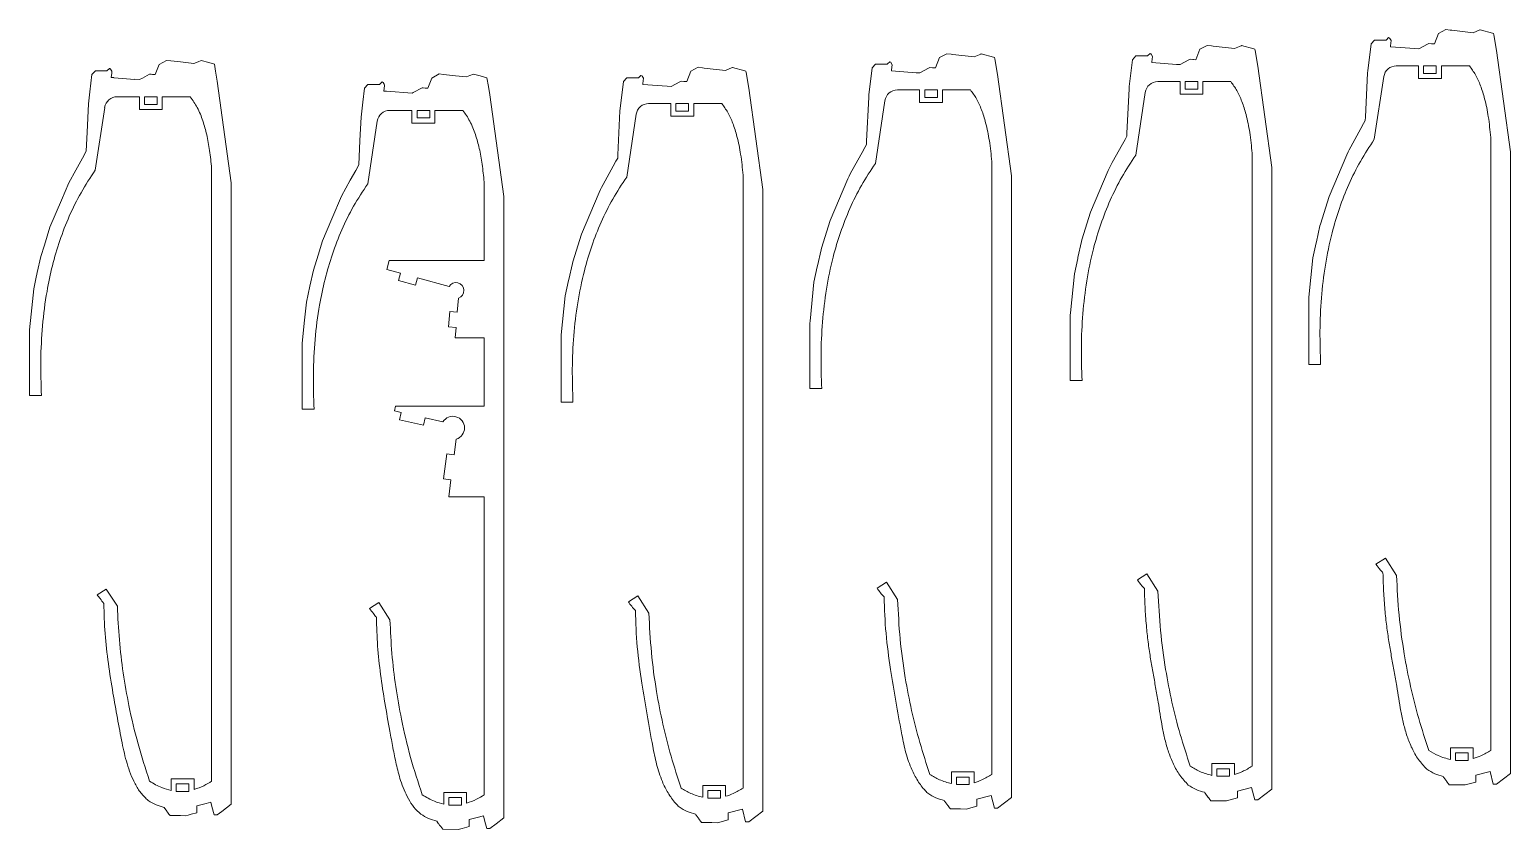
# Model space of a CAD drawing. Header units: millimetres. Extents: x -1254 to 1112, y -410 to 1173.
# Drawn here: x -88 to 498, y 319 to 635 of the extents above; entities that cross this region are included whole.
import ezdxf

# ---------------------------------------------------------------- set-up
doc = ezdxf.new("R2010")
doc.units = ezdxf.units.MM

msp = doc.modelspace()

# ---------------------------------------------------------------- linework, layer by layer
at = {"color": 7, "linetype": 'Continuous', "lineweight": 15}
for p, q in [((469.33, 633.49), (467.76, 629.37)), ((472.21, 635.02), (469.33, 633.49)), ((473.96, 634.83), (472.21, 635.02)), ((474.66, 634.75), (473.96, 634.83)), ((483.07, 633.82), (474.66, 634.75)), ((485.66, 634.89), (483.07, 633.82)), ((485.88, 634.98), (485.66, 634.89)), ((490.75, 633.66), (485.88, 634.98)), ((491.15, 633.55), (490.75, 633.66)), ((491.24, 633.03), (491.15, 633.55)), ((492.26, 626.8), (491.24, 633.03)), ((374.92, 627.25), (373.34, 623.13)), ((377.79, 628.78), (374.92, 627.25)), ((379.54, 628.59), (377.79, 628.78)), ((380.25, 628.51), (379.54, 628.59)), ((388.66, 627.58), (380.25, 628.51)), ((391.25, 628.65), (388.66, 627.58)), ((391.46, 628.74), (391.25, 628.65)), ((396.33, 627.42), (391.46, 628.74)), ((396.74, 627.31), (396.33, 627.42)), ((396.82, 626.79), (396.74, 627.31)), ((442.66, 629.37), (441.42, 618.71)), ((444.05, 630.84), (442.66, 629.37)), ((444.64, 630.84), (444.05, 630.84)), ((448.6, 630.84), (444.64, 630.84)), ((448.8, 631.03), (448.6, 630.84)), ((449.64, 631.85), (448.8, 631.03)), ((449.99, 631.64), (449.64, 631.85)), ((449.99, 631.64), (449.99, 631.64)), ((450, 631.64), (449.99, 631.64)), ((450, 631.63), (450, 631.64)), ((450.01, 631.63), (450, 631.63)), ((450.01, 631.63), (450.01, 631.63)), ((450.01, 631.63), (450.01, 631.63)), ((450.02, 631.62), (450.01, 631.63)), ((450.03, 631.62), (450.02, 631.62)), ((450.04, 631.61), (450.03, 631.62)), ((450.04, 631.61), (450.04, 631.61)), ((450.07, 631.59), (450.04, 631.61)), ((450.13, 631.5), (450.07, 631.59)), ((450.63, 630.68), (450.13, 631.5)), ((450.33, 628.27), (450.37, 628.58)), ((460.06, 627.52), (450.33, 628.27)), ((450.37, 628.58), (450.63, 630.68)), ((461.52, 627.41), (460.06, 627.52)), ((464.98, 629.26), (461.52, 627.41)), ((465.5, 629.54), (464.98, 629.26)), ((466.6, 629.46), (465.5, 629.54)), ((466.71, 629.45), (466.6, 629.46)), ((466.79, 629.44), (466.71, 629.45)), ((467.76, 629.37), (466.79, 629.44)), ((-38.46, 617.22), (-36.89, 621.28)), ((-36.89, 621.28), (-34.02, 622.87)), ((-34.02, 622.87), (-32.26, 622.67)), ((-28.53, 622.26), (-32.26, 622.67)), ((-23.15, 621.67), (-28.53, 622.26)), ((-23.15, 621.67), (-21.49, 622.35)), ((-21.49, 622.35), (-20.34, 622.83)), ((-17.23, 621.98), (-20.34, 622.83)), ((-15.07, 621.4), (-17.23, 621.98)), ((-14.61, 618.64), (-15.07, 621.4)), ((246.6, 621.32), (245.21, 619.85)), ((247.19, 621.32), (246.6, 621.32)), ((251.15, 621.32), (247.19, 621.32)), ((251.35, 621.51), (251.15, 621.32)), ((252.19, 622.33), (251.35, 621.51)), ((252.54, 622.12), (252.19, 622.33)), ((252.54, 622.12), (252.54, 622.12)), ((252.55, 622.12), (252.54, 622.12)), ((252.55, 622.11), (252.55, 622.12)), ((252.55, 622.11), (252.55, 622.11)), ((252.56, 622.11), (252.55, 622.11)), ((252.56, 622.11), (252.56, 622.11)), ((252.57, 622.1), (252.56, 622.11)), ((252.58, 622.1), (252.57, 622.1)), ((252.58, 622.09), (252.58, 622.1)), ((252.59, 622.09), (252.58, 622.09)), ((252.62, 622.07), (252.59, 622.09)), ((252.68, 621.98), (252.62, 622.07)), ((253.18, 621.16), (252.68, 621.98)), ((271.88, 623.97), (270.31, 619.85)), ((274.76, 625.5), (271.88, 623.97)), ((276.51, 625.31), (274.76, 625.5)), ((277.21, 625.23), (276.51, 625.31)), ((285.62, 624.3), (277.21, 625.23)), ((288.21, 625.37), (285.62, 624.3)), ((288.43, 625.46), (288.21, 625.37)), ((293.3, 624.14), (288.43, 625.46)), ((293.7, 624.03), (293.3, 624.14)), ((293.79, 623.51), (293.7, 624.03)), ((294.81, 617.28), (293.79, 623.51)), ((348.25, 623.13), (347, 612.47)), ((349.63, 624.6), (348.25, 623.13)), ((350.22, 624.6), (349.63, 624.6)), ((354.19, 624.6), (350.22, 624.6)), ((354.39, 624.79), (354.19, 624.6)), ((355.22, 625.6), (354.39, 624.79)), ((355.58, 625.4), (355.22, 625.6)), ((355.58, 625.4), (355.58, 625.4)), ((355.58, 625.39), (355.58, 625.4)), ((355.59, 625.39), (355.58, 625.39)), ((355.59, 625.39), (355.59, 625.39)), ((355.59, 625.39), (355.59, 625.39)), ((355.6, 625.38), (355.59, 625.39)), ((355.61, 625.38), (355.6, 625.38)), ((355.62, 625.37), (355.61, 625.38)), ((355.62, 625.37), (355.62, 625.37)), ((355.63, 625.37), (355.62, 625.37)), ((355.66, 625.35), (355.63, 625.37)), ((355.71, 625.26), (355.66, 625.35)), ((356.22, 624.44), (355.71, 625.26)), ((355.92, 622.02), (355.96, 622.34)), ((365.65, 621.28), (355.92, 622.02)), ((355.96, 622.34), (356.22, 624.44)), ((367.11, 621.17), (365.65, 621.28)), ((370.56, 623.02), (367.11, 621.17)), ((371.08, 623.3), (370.56, 623.02)), ((372.18, 623.22), (371.08, 623.3)), ((372.3, 623.21), (372.18, 623.22)), ((372.38, 623.2), (372.3, 623.21)), ((373.34, 623.13), (372.38, 623.2)), ((397.85, 620.56), (396.82, 626.79)), ((497.81, 586.68), (492.26, 626.8)), ((-63.56, 617.22), (-64.36, 610.4)), ((-62.17, 618.68), (-63.56, 617.22)), ((-62.17, 618.68), (-59, 618.68)), ((-57.62, 618.68), (-59, 618.68)), ((-56.64, 619.64), (-57.62, 618.68)), ((-56.58, 619.69), (-56.64, 619.64)), ((-56.58, 619.69), (-56.58, 619.69)), ((-56.56, 619.68), (-56.58, 619.69)), ((-56.54, 619.67), (-56.56, 619.68)), ((-56.52, 619.66), (-56.54, 619.67)), ((-56.5, 619.64), (-56.52, 619.66)), ((-56.47, 619.63), (-56.5, 619.64)), ((-56.44, 619.61), (-56.47, 619.63)), ((-56.41, 619.59), (-56.44, 619.61)), ((-56.38, 619.58), (-56.41, 619.59)), ((-56.35, 619.56), (-56.38, 619.58)), ((-56.32, 619.54), (-56.35, 619.56)), ((-56.15, 619.44), (-56.32, 619.54)), ((-55.86, 618.97), (-56.15, 619.44)), ((-55.68, 617.83), (-55.89, 616.11)), ((-55.89, 616.11), (-54.84, 616.03)), ((-55.86, 618.97), (-55.59, 618.53)), ((-55.59, 618.53), (-55.68, 617.83)), ((-54.84, 616.03), (-54.85, 615.97)), ((-54.85, 615.97), (-46.55, 615.33)), ((-46.55, 615.33), (-46.55, 615.4)), ((-46.55, 615.4), (-44.7, 615.25)), ((-44.7, 615.25), (-43.54, 615.88)), ((-43.54, 615.88), (-40.72, 617.39)), ((-40.72, 617.39), (-40.14, 617.35)), ((-39.51, 617.3), (-40.14, 617.35)), ((-39.08, 617.26), (-39.51, 617.3)), ((-38.46, 617.22), (-39.08, 617.26)), ((-13.96, 614.65), (-14.61, 618.64)), ((70.98, 615.88), (69.4, 611.84)), ((73.85, 617.5), (70.98, 615.88)), ((75.61, 617.3), (73.85, 617.5)), ((80.35, 616.78), (75.61, 617.3)), ((84.72, 616.3), (80.35, 616.78)), ((86.06, 616.85), (84.72, 616.3)), ((87.52, 617.45), (86.06, 616.85)), ((90.05, 616.77), (87.52, 617.45)), ((92.8, 616.02), (90.05, 616.77)), ((93.38, 612.51), (92.8, 616.02)), ((148.17, 615.93), (146.78, 614.46)), ((148.76, 615.93), (148.17, 615.93)), ((152.72, 615.93), (148.76, 615.93)), ((152.92, 616.12), (152.72, 615.93)), ((153.76, 616.93), (152.92, 616.12)), ((154.11, 616.73), (153.76, 616.93)), ((154.11, 616.73), (154.11, 616.73)), ((154.12, 616.72), (154.11, 616.73)), ((154.12, 616.72), (154.12, 616.72)), ((154.12, 616.72), (154.12, 616.72)), ((154.13, 616.72), (154.12, 616.72)), ((154.13, 616.71), (154.13, 616.72)), ((154.14, 616.71), (154.13, 616.71)), ((154.15, 616.7), (154.14, 616.71)), ((154.16, 616.7), (154.15, 616.7)), ((154.16, 616.7), (154.16, 616.7)), ((154.19, 616.68), (154.16, 616.7)), ((154.25, 616.59), (154.19, 616.68)), ((154.75, 615.77), (154.25, 616.59)), ((154.49, 613.67), (154.75, 615.77)), ((173.45, 618.58), (171.88, 614.46)), ((176.33, 620.11), (173.45, 618.58)), ((178.08, 619.92), (176.33, 620.11)), ((178.78, 619.84), (178.08, 619.92)), ((187.19, 618.91), (178.78, 619.84)), ((189.78, 619.98), (187.19, 618.91)), ((190, 620.07), (189.78, 619.98)), ((194.87, 618.75), (190, 620.07)), ((195.27, 618.64), (194.87, 618.75)), ((195.36, 618.12), (195.27, 618.64)), ((196.38, 611.89), (195.36, 618.12)), ((245.21, 619.85), (243.97, 609.19)), ((252.88, 618.75), (252.92, 619.06)), ((262.61, 618), (252.88, 618.75)), ((252.92, 619.06), (253.18, 621.16)), ((264.07, 617.89), (262.61, 618)), ((267.53, 619.74), (264.07, 617.89)), ((268.05, 620.02), (267.53, 619.74)), ((269.14, 619.94), (268.05, 620.02)), ((269.26, 619.93), (269.14, 619.94)), ((269.34, 619.93), (269.26, 619.93)), ((270.31, 619.85), (269.34, 619.93)), ((300.36, 577.16), (294.81, 617.28)), ((403.4, 580.44), (397.85, 620.56)), ((441.32, 617.87), (440.47, 600.37)), ((441.42, 618.71), (441.32, 617.87)), ((443.97, 591.65), (447.73, 616.44)), ((452.67, 620.69), (461.49, 620.69)), ((461.49, 620.69), (461.49, 615.69)), ((461.49, 615.69), (470.49, 615.69)), ((463.49, 620.69), (468.49, 620.69)), ((463.49, 617.69), (463.49, 620.69)), ((468.49, 617.69), (463.49, 617.69)), ((468.49, 620.69), (468.49, 617.69)), ((470.49, 620.69), (481.61, 620.69)), ((470.49, 615.69), (470.49, 620.69)), ((-64.36, 610.4), (-64.9, 605.72)), ((-13.96, 614.65), (-8.41, 574.47)), ((44.31, 611.84), (43.66, 606.3)), ((45.69, 613.31), (44.31, 611.84)), ((49.72, 613.31), (45.69, 613.31)), ((50.25, 613.31), (49.72, 613.31)), ((51.29, 614.32), (50.25, 613.31)), ((51.72, 614.07), (51.29, 614.32)), ((52.09, 613.47), (51.72, 614.07)), ((51.98, 610.74), (52.25, 612.92)), ((53.08, 610.65), (51.98, 610.74)), ((52.28, 613.16), (52.09, 613.47)), ((52.25, 612.92), (52.28, 613.16)), ((63.17, 609.88), (53.08, 610.65)), ((63.56, 610.09), (63.17, 609.88)), ((67.14, 612.02), (63.56, 610.09)), ((67.56, 611.99), (67.14, 612.02)), ((68.36, 611.92), (67.56, 611.99)), ((68.9, 611.88), (68.36, 611.92)), ((69.4, 611.84), (68.9, 611.88)), ((93.91, 609.27), (93.38, 612.51)), ((146.78, 614.46), (145.54, 603.79)), ((154.45, 613.35), (154.49, 613.67)), ((164.18, 612.61), (154.45, 613.35)), ((165.64, 612.49), (164.18, 612.61)), ((169.1, 614.35), (165.64, 612.49)), ((169.62, 614.63), (169.1, 614.35)), ((170.72, 614.55), (169.62, 614.63)), ((170.83, 614.54), (170.72, 614.55)), ((170.91, 614.53), (170.83, 614.54)), ((171.88, 614.46), (170.91, 614.53)), ((201.93, 571.77), (196.38, 611.89)), ((255.22, 611.17), (264.04, 611.17)), ((264.04, 611.17), (264.04, 606.17)), ((266.04, 611.17), (271.04, 611.17)), ((266.04, 608.17), (266.04, 611.17)), ((271.04, 611.17), (271.04, 608.17)), ((273.04, 611.17), (284.16, 611.17)), ((273.04, 606.17), (273.04, 611.17)), ((346.9, 611.63), (346.06, 594.12)), ((347, 612.47), (346.9, 611.63)), ((349.56, 585.4), (353.31, 610.2)), ((358.26, 614.45), (367.07, 614.45)), ((367.07, 614.45), (367.07, 609.45)), ((367.07, 609.45), (376.07, 609.45)), ((369.07, 614.45), (374.07, 614.45)), ((369.07, 611.45), (369.07, 614.45)), ((374.07, 611.45), (369.07, 611.45)), ((374.07, 614.45), (374.07, 611.45)), ((376.07, 614.45), (387.2, 614.45)), ((376.07, 609.45), (376.07, 614.45)), ((-64.9, 605.72), (-65.45, 594.5)), ((-58.49, 604.22), (-62.25, 579.43)), ((-44.73, 608.47), (-53.55, 608.47)), ((-44.73, 603.47), (-44.73, 608.47)), ((-37.73, 608.47), (-42.73, 608.47)), ((-42.73, 608.47), (-42.73, 605.47)), ((-42.73, 605.47), (-37.73, 605.47)), ((-37.73, 605.47), (-37.73, 608.47)), ((-24.61, 608.47), (-35.73, 608.47)), ((-35.73, 608.47), (-35.73, 603.47)), ((43.66, 606.3), (42.96, 600.34)), ((99.46, 569.07), (93.91, 609.27)), ((145.54, 603.79), (145.44, 602.96)), ((156.79, 605.78), (165.61, 605.78)), ((165.61, 605.78), (165.61, 600.78)), ((167.61, 605.78), (172.61, 605.78)), ((167.61, 602.78), (167.61, 605.78)), ((172.61, 605.78), (172.61, 602.78)), ((174.61, 605.78), (185.73, 605.78)), ((174.61, 600.78), (174.61, 605.78)), ((243.87, 608.35), (243.02, 590.85)), ((243.97, 609.19), (243.87, 608.35)), ((246.52, 582.13), (250.28, 606.92)), ((264.04, 606.17), (273.04, 606.17)), ((271.04, 608.17), (266.04, 608.17)), ((-35.73, 603.47), (-44.73, 603.47)), ((42.96, 600.34), (42.52, 591.22)), ((49.37, 598.83), (45.62, 574.04)), ((63.13, 603.08), (54.32, 603.08)), ((63.13, 598.08), (63.13, 603.08)), ((72.13, 598.08), (63.13, 598.08)), ((70.13, 603.08), (65.13, 603.08)), ((65.13, 603.08), (65.13, 600.08)), ((65.13, 600.08), (70.13, 600.08)), ((70.13, 600.08), (70.13, 603.08)), ((83.26, 603.08), (72.13, 603.08)), ((72.13, 603.08), (72.13, 598.08)), ((145.44, 602.96), (144.59, 585.45)), ((148.09, 576.73), (151.85, 601.53)), ((165.61, 600.78), (174.61, 600.78)), ((172.61, 602.78), (167.61, 602.78)), ((439.74, 597.86), (438.68, 595.93)), ((440.41, 599.09), (439.74, 597.86)), ((440.47, 600.37), (440.41, 599.09)), ((-65.45, 594.5), (-65.81, 586.93)), ((345.99, 592.84), (345.32, 591.62)), ((346.06, 594.12), (345.99, 592.84)), ((438.68, 595.93), (434.7, 588.66)), ((490.05, 592.38), (490.05, 349.96)), ((-65.81, 586.93), (-67.3, 584.23)), ((42.52, 591.22), (42.05, 581.56)), ((241.23, 586.41), (237.24, 579.14)), ((242.29, 588.34), (241.23, 586.41)), ((242.96, 589.57), (242.29, 588.34)), ((243.02, 590.85), (242.96, 589.57)), ((344.26, 589.69), (340.28, 582.42)), ((345.32, 591.62), (344.26, 589.69)), ((395.63, 586.14), (395.63, 343.72)), ((433.59, 586.64), (433.11, 585.51)), ((434.03, 587.45), (433.59, 586.64)), ((434.7, 588.66), (434.03, 587.45)), ((497.81, 340.82), (497.81, 586.68)), ((-67.3, 584.23), (-69.91, 579.45)), ((-16.18, 337.74), (-16.18, 580.17)), ((42.05, 581.56), (40.85, 579.36)), ((142.8, 581.02), (138.82, 573.75)), ((143.86, 582.95), (142.8, 581.02)), ((144.53, 584.17), (143.86, 582.95)), ((144.59, 585.45), (144.53, 584.17)), ((292.59, 582.86), (292.59, 340.44)), ((339.18, 580.4), (338.69, 579.27)), ((339.62, 581.21), (339.18, 580.4)), ((340.28, 582.42), (339.62, 581.21)), ((403.4, 334.58), (403.4, 580.44)), ((433.11, 585.51), (426.09, 569.05)), ((-75.6, 567.52), (-72.63, 574.49)), ((-69.91, 579.45), (-72.63, 574.49)), ((-8.41, 574.47), (-8.41, 328.66)), ((38.72, 575.47), (35.24, 569.12)), ((40.85, 579.36), (38.72, 575.47)), ((91.69, 543.74), (91.69, 574.77)), ((194.16, 577.47), (194.16, 335.05)), ((235.66, 575.99), (228.64, 559.53)), ((236.14, 577.12), (235.66, 575.99)), ((236.58, 577.93), (236.14, 577.12)), ((237.24, 579.14), (236.58, 577.93)), ((300.36, 331.3), (300.36, 577.16)), ((338.69, 579.27), (331.67, 562.8)), ((35.24, 569.12), (31.44, 560.21)), ((99.46, 323.29), (99.46, 569.07)), ((137.23, 570.6), (130.21, 554.13)), ((137.71, 571.73), (137.23, 570.6)), ((138.15, 572.54), (137.71, 571.73)), ((138.82, 573.75), (138.15, 572.54)), ((201.93, 325.9), (201.93, 571.77)), ((426.09, 569.05), (422.68, 558.11)), ((-80.13, 556.89), (-75.6, 567.52)), ((331.67, 562.8), (328.27, 551.87)), ((-80.13, 556.89), (-82.33, 549.83)), ((31.44, 560.21), (27.73, 551.52)), ((228.64, 559.53), (225.23, 548.59)), ((422.47, 557.45), (421.07, 551.07)), ((422.68, 558.11), (422.47, 557.45)), ((27.73, 551.52), (25.94, 545.75)), ((130.21, 554.13), (126.8, 543.2)), ((328.06, 551.21), (326.66, 544.83)), ((328.27, 551.87), (328.06, 551.21)), ((421.07, 551.07), (421, 550.72)), ((-83.75, 545.3), (-85.15, 538.92)), ((-82.33, 549.83), (-83.75, 545.3)), ((25.94, 545.75), (24.12, 539.92)), ((225.02, 547.93), (223.62, 541.55)), ((225.23, 548.59), (225.02, 547.93)), ((421, 550.72), (419.67, 544.7)), ((24.12, 539.92), (22.72, 533.55)), ((53.11, 540.16), (54.09, 543.74)), ((58.58, 538.66), (53.11, 540.16)), ((54.09, 543.74), (91.69, 543.74)), ((126.59, 542.54), (125.19, 536.16)), ((126.8, 543.2), (126.59, 542.54)), ((223.54, 541.2), (222.22, 535.18)), ((223.62, 541.55), (223.54, 541.2)), ((326.58, 544.48), (325.26, 538.46)), ((326.66, 544.83), (326.58, 544.48)), ((419.67, 544.7), (418.11, 529.19)), ((-86.55, 532.54), (-85.69, 536.45)), ((-85.69, 536.45), (-85.15, 538.92)), ((22.72, 533.55), (22.02, 530.37)), ((57.78, 535.76), (58.58, 538.66)), ((64.51, 533.92), (57.78, 535.76)), ((65.31, 536.81), (64.51, 533.92)), ((77.82, 533.38), (65.31, 536.81)), ((125.12, 535.81), (123.79, 529.78)), ((125.19, 536.16), (125.12, 535.81)), ((222.22, 535.18), (220.66, 519.68)), ((325.26, 538.46), (323.7, 522.95)), ((-86.55, 532.54), (-87.56, 522.5)), ((22.02, 530.37), (21.32, 527.17)), ((81.05, 523.29), (81.49, 528.86)), ((123.79, 529.78), (122.23, 514.28)), ((418.11, 529.19), (418.03, 528.38)), ((418.03, 528.38), (418.03, 502.54)), ((-87.56, 522.5), (-88.19, 516.23)), ((21.32, 527.17), (20.49, 518.94)), ((77.58, 517.5), (78.06, 523.52)), ((78.06, 523.52), (81.05, 523.29)), ((323.7, 522.95), (323.62, 522.14)), ((323.62, 522.14), (323.62, 496.3)), ((-88.19, 490.39), (-88.19, 516.23)), ((20.49, 518.94), (19.68, 510.86)), ((80.58, 517.27), (77.58, 517.5)), ((80.25, 513.12), (80.58, 517.27)), ((220.66, 519.68), (220.58, 518.86)), ((220.58, 518.86), (220.58, 493.02)), ((19.68, 510.86), (19.68, 485.02)), ((91.69, 513.12), (80.25, 513.12)), ((91.69, 486.15), (91.69, 513.12)), ((122.23, 514.28), (122.15, 513.47)), ((122.15, 513.47), (122.15, 487.63)), ((418.03, 502.54), (422.72, 502.54)), ((220.58, 493.02), (225.27, 493.02)), ((323.62, 496.3), (328.3, 496.3)), ((-88.19, 490.32), (-88.19, 490.39)), ((-83.5, 490.32), (-88.19, 490.32)), ((122.15, 487.63), (126.84, 487.63)), ((19.68, 485.02), (19.68, 484.93)), ((24.37, 484.93), (19.68, 484.93)), ((56.16, 484.22), (56.6, 486.15)), ((58.89, 483.6), (56.16, 484.22)), ((56.6, 486.15), (91.69, 486.15)), ((58.23, 480.68), (58.89, 483.6)), ((67.73, 478.53), (58.23, 480.68)), ((68.39, 481.46), (67.73, 478.53)), ((75.36, 479.88), (68.39, 481.46)), ((79.84, 466.86), (80.65, 473.04)), ((75.56, 457.34), (76.87, 467.25)), ((76.87, 467.25), (79.84, 466.86)), ((78.54, 456.95), (75.56, 457.34)), ((77.65, 450.21), (78.54, 456.95)), ((91.69, 450.21), (77.65, 450.21)), ((91.69, 332.35), (91.69, 450.21)), ((448.37, 425.99), (444.63, 423.6)), ((452.76, 419.15), (448.37, 425.99)), ((250.92, 416.47), (247.18, 414.08)), ((255.31, 409.63), (250.92, 416.47)), ((353.96, 419.75), (350.22, 417.35)), ((358.34, 412.9), (353.96, 419.75)), ((-61.43, 411.48), (-57.85, 413.77)), ((-57.85, 413.77), (-53.46, 406.93)), ((152.49, 411.08), (148.75, 408.68)), ((156.88, 404.23), (152.49, 411.08)), ((46.33, 406.02), (50.02, 408.38)), ((50.02, 408.38), (54.4, 401.54)), ((474.09, 350.93), (474.09, 346.3)), ((483.09, 350.93), (474.09, 350.93)), ((476.09, 348.93), (481.09, 348.93)), ((476.09, 345.93), (476.09, 348.93)), ((481.09, 345.93), (476.09, 345.93)), ((481.09, 348.93), (481.09, 345.93)), ((483.09, 346.68), (483.09, 350.93)), ((276.64, 341.41), (276.64, 336.78)), ((285.64, 341.41), (276.64, 341.41)), ((285.64, 337.16), (285.64, 341.41)), ((379.68, 344.69), (379.68, 340.06)), ((388.68, 344.69), (379.68, 344.69)), ((381.68, 342.69), (386.68, 342.69)), ((381.68, 339.69), (381.68, 342.69)), ((386.68, 342.69), (386.68, 339.69)), ((388.68, 340.44), (388.68, 344.69)), ((484.17, 340.12), (489.75, 341.57)), ((484.17, 337.38), (484.17, 340.12)), ((489.75, 341.57), (489.76, 341.57)), ((489.76, 341.57), (489.76, 341.56)), ((489.76, 341.56), (491.06, 336.57)), ((492.27, 336.57), (497.81, 340.82)), ((-32.13, 334.08), (-32.13, 338.72)), ((-32.13, 338.72), (-23.13, 338.72)), ((-25.13, 336.72), (-30.13, 336.72)), ((-30.13, 336.72), (-30.13, 333.72)), ((-25.13, 333.72), (-25.13, 336.72)), ((-23.13, 338.72), (-23.13, 334.47)), ((178.21, 336.02), (178.21, 331.39)), ((187.21, 336.02), (178.21, 336.02)), ((187.21, 331.77), (187.21, 336.02)), ((278.64, 339.41), (283.64, 339.41)), ((278.64, 336.41), (278.64, 339.41)), ((283.64, 336.41), (278.64, 336.41)), ((283.64, 339.41), (283.64, 336.41)), ((386.68, 339.69), (381.68, 339.69)), ((389.76, 333.87), (395.34, 335.32)), ((395.34, 335.32), (396.64, 330.33)), ((395.34, 335.32), (395.34, 335.32)), ((395.34, 335.32), (395.34, 335.32)), ((397.85, 330.33), (403.4, 334.58)), ((471.21, 339.6), (471.34, 339.41)), ((471.34, 339.41), (471.47, 339.24)), ((471.47, 339.24), (472.66, 337.61)), ((472.66, 337.61), (472.71, 337.54)), ((472.71, 337.54), (473.28, 336.77)), ((473.28, 336.77), (473.63, 336.28)), ((473.63, 336.28), (477.71, 336.28)), ((477.71, 336.28), (479.91, 336.26)), ((479.91, 336.26), (484.17, 337.38)), ((484.17, 337.38), (484.17, 337.38)), ((491.06, 336.57), (492.27, 336.57)), ((-30.13, 333.72), (-25.13, 333.72)), ((-22.05, 327.96), (-18.33, 328.93)), ((-18.33, 328.93), (-16.46, 329.41)), ((-16.03, 327.75), (-16.46, 329.41)), ((-8.41, 328.66), (-12.1, 325.83)), ((75.74, 328.69), (75.74, 333.32)), ((75.74, 333.32), (84.74, 333.32)), ((82.74, 331.32), (77.74, 331.32)), ((77.74, 331.32), (77.74, 328.32)), ((77.74, 328.32), (82.74, 328.32)), ((82.74, 328.32), (82.74, 331.32)), ((84.74, 333.32), (84.74, 329.07)), ((180.21, 334.02), (185.21, 334.02)), ((180.21, 331.02), (180.21, 334.02)), ((185.21, 331.02), (180.21, 331.02)), ((185.21, 334.02), (185.21, 331.02)), ((273.75, 330.08), (273.89, 329.89)), ((273.89, 329.89), (274.02, 329.72)), ((274.02, 329.72), (275.21, 328.09)), ((286.72, 330.6), (292.3, 332.05)), ((286.72, 327.86), (286.72, 330.6)), ((292.3, 332.05), (292.31, 332.05)), ((292.31, 332.05), (292.31, 332.04)), ((292.31, 332.04), (293.6, 327.05)), ((294.82, 327.05), (300.36, 331.3)), ((376.79, 333.36), (376.93, 333.17)), ((376.93, 333.17), (377.06, 332.99)), ((377.06, 332.99), (378.25, 331.37)), ((378.25, 331.37), (378.29, 331.3)), ((378.29, 331.3), (378.86, 330.52)), ((378.86, 330.52), (379.21, 330.04)), ((379.21, 330.04), (383.3, 330.04)), ((383.3, 330.04), (385.49, 330.01)), ((385.49, 330.01), (389.76, 331.14)), ((389.76, 331.14), (389.76, 333.87)), ((389.76, 331.14), (389.76, 331.14)), ((396.64, 330.33), (397.85, 330.33)), ((-34.96, 327.37), (-34.82, 327.17)), ((-34.82, 327.17), (-34.75, 327.08)), ((-34.75, 327.08), (-34.03, 326.1)), ((-34.03, 326.1), (-33.97, 326.01)), ((-33.59, 325.49), (-33.97, 326.01)), ((-33.06, 324.77), (-33.59, 325.49)), ((-33.06, 324.77), (-32.6, 324.13)), ((-32.6, 324.13), (-28.51, 324.13)), ((-26.31, 324.1), (-28.51, 324.13)), ((-26.31, 324.1), (-25.49, 324.32)), ((-25.49, 324.32), (-24.2, 324.66)), ((-24.2, 324.66), (-22.05, 325.23)), ((-22.05, 325.23), (-22.05, 327.96)), ((-15.17, 324.42), (-16.03, 327.75)), ((-15.17, 324.42), (-13.95, 324.42)), ((-12.1, 325.83), (-13.95, 324.42)), ((85.82, 322.59), (88.92, 323.4)), ((85.82, 319.86), (85.82, 322.59)), ((88.92, 323.4), (91.4, 324.04)), ((91.4, 324.04), (91.98, 321.82)), ((96.38, 320.93), (99.46, 323.29)), ((175.32, 324.69), (175.46, 324.5)), ((175.46, 324.5), (175.59, 324.32)), ((175.59, 324.32), (176.78, 322.7)), ((176.78, 322.7), (176.83, 322.63)), ((176.83, 322.63), (177.4, 321.85)), ((184.03, 321.34), (188.29, 322.47)), ((188.29, 325.2), (193.87, 326.65)), ((188.29, 322.47), (188.29, 325.2)), ((188.29, 322.47), (188.29, 322.47)), ((193.87, 326.65), (193.88, 326.65)), ((193.88, 326.65), (195.17, 321.66)), ((193.88, 326.65), (193.88, 326.65)), ((196.39, 321.66), (201.93, 325.9)), ((275.21, 328.09), (275.26, 328.02)), ((275.26, 328.02), (275.82, 327.25)), ((275.82, 327.25), (276.18, 326.76)), ((276.18, 326.76), (280.26, 326.76)), ((280.26, 326.76), (282.46, 326.74)), ((282.46, 326.74), (286.72, 327.86)), ((286.72, 327.86), (286.72, 327.86)), ((293.6, 327.05), (294.82, 327.05)), ((72.92, 321.97), (73.07, 321.77)), ((73.07, 321.77), (73.12, 321.71)), ((73.12, 321.71), (73.68, 320.94)), ((73.68, 320.94), (73.75, 320.84)), ((73.75, 320.84), (74.06, 320.41)), ((74.06, 320.41), (74.51, 319.81)), ((74.51, 319.81), (75.29, 318.74)), ((75.29, 318.74), (81.44, 318.7)), ((81.44, 318.7), (82.95, 319.1)), ((82.95, 319.1), (85.82, 319.86)), ((91.98, 321.82), (92.7, 319.04)), ((92.7, 319.04), (93.92, 319.04)), ((93.92, 319.04), (96.38, 320.93)), ((177.4, 321.85), (177.75, 321.37)), ((177.75, 321.37), (181.83, 321.37)), ((181.83, 321.37), (184.03, 321.34)), ((195.17, 321.66), (196.39, 321.66))]:
    msp.add_line(p, q, dxfattribs=at)
for centre, radius, start, end in [((452.67, 615.69), 5, 90, 171.38766), ((255.22, 606.17), 5, 90, 171.38766), ((358.26, 609.45), 5, 90, 171.38766), ((-53.55, 603.47), 5, 90, 171.38766), ((156.79, 600.78), 5, 90, 171.38766), ((54.32, 598.08), 5, 90, 171.38766), ((80.55, 531.84), 3.13, 287.61661, 150.63227), ((79.3, 477.46), 4.62, 287.01478, 148.42991)]:
    msp.add_arc(centre, radius, start, end, dxfattribs=at)
for points, knots in [([(481.61, 620.69), (482.44, 619.54), (484.19, 617.11), (486.13, 612.68), (487.87, 607.14), (489.25, 600.29), (489.77, 595.13), (490.05, 592.38)], [0, 0, 0, 0, 0.141331, 0.300539, 0.480774, 0.723076, 1, 1, 1, 1]), ([(284.16, 611.17), (284.99, 610.02), (286.74, 607.59), (288.68, 603.16), (290.42, 597.62), (291.8, 590.77), (292.32, 585.61), (292.59, 582.86)], [0, 0, 0, 0, 0.1413304, 0.3005382, 0.4807737, 0.7230757, 1, 1, 1, 1]), ([(387.2, 614.45), (388.02, 613.3), (389.78, 610.86), (391.71, 606.44), (393.45, 600.9), (394.84, 594.05), (395.35, 588.89), (395.63, 586.14)], [0, 0, 0, 0, 0.14133, 0.300538, 0.480773, 0.723075, 1, 1, 1, 1]), ([(-16.18, 580.17), (-16.41, 582.52), (-16.84, 586.99), (-17.98, 593.26), (-19.55, 598.97), (-21.56, 604.13), (-23.64, 607.1), (-24.61, 608.47)], [0, 0, 0, 0, 0.237276, 0.449411, 0.637739, 0.831725, 1, 1, 1, 1]), ([(185.73, 605.78), (186.56, 604.63), (188.31, 602.19), (190.25, 597.77), (191.99, 592.23), (193.37, 585.38), (193.89, 580.22), (194.16, 577.47)], [0, 0, 0, 0, 0.14133, 0.300539, 0.480774, 0.723075, 1, 1, 1, 1]), ([(91.69, 574.77), (91.46, 577.13), (91.02, 581.59), (89.89, 587.86), (88.31, 593.58), (86.31, 598.74), (84.23, 601.7), (83.26, 603.08)], [0, 0, 0, 0, 0.237275, 0.44941, 0.6377377, 0.8317227, 1, 1, 1, 1]), ([(422.72, 502.54), (422.58, 506.94), (422.29, 515.72), (422.89, 528.86), (424.42, 541.87), (426.86, 553.72), (430.03, 564.38), (433.76, 573.86), (438.31, 583.05), (442.08, 588.77), (443.97, 591.65)], [0, 0, 0, 0, 0.14141, 0.282445, 0.422675, 0.561991, 0.670998, 0.779947, 0.889369, 1, 1, 1, 1]), ([(225.27, 493.02), (225.12, 497.42), (224.84, 506.2), (225.44, 519.34), (226.96, 532.35), (229.4, 544.2), (232.58, 554.86), (236.31, 564.34), (240.86, 573.53), (244.63, 579.25), (246.52, 582.13)], [0, 0, 0, 0, 0.14141, 0.282445, 0.422675, 0.561991, 0.670998, 0.779948, 0.889369, 1, 1, 1, 1]), ([(328.3, 496.3), (328.16, 500.7), (327.87, 509.48), (328.48, 522.62), (330, 535.62), (332.44, 547.48), (335.61, 558.14), (339.35, 567.62), (343.89, 576.81), (347.66, 582.53), (349.56, 585.4)], [0, 0, 0, 0, 0.1414097, 0.2824452, 0.4226753, 0.5619906, 0.6709984, 0.7799476, 0.8893691, 1, 1, 1, 1]), ([(-62.25, 579.43), (-64.18, 576.5), (-68.01, 570.68), (-72.61, 561.31), (-76.38, 551.64), (-79.29, 541.68), (-81.66, 530.43), (-83.24, 517.89), (-83.95, 504.13), (-83.65, 494.93), (-83.5, 490.32)], [0, 0, 0, 0, 0.112627, 0.224016, 0.334937, 0.445944, 0.557378, 0.704166, 0.851863, 1, 1, 1, 1]), ([(126.84, 487.63), (126.7, 492.02), (126.41, 500.81), (127.01, 513.95), (128.53, 526.95), (130.98, 538.81), (134.15, 549.47), (137.88, 558.95), (142.43, 568.14), (146.2, 573.86), (148.09, 576.73)], [0, 0, 0, 0, 0.14141, 0.282445, 0.422675, 0.561991, 0.670999, 0.779948, 0.88937, 1, 1, 1, 1]), ([(45.62, 574.04), (43.69, 571.11), (39.85, 565.29), (35.25, 555.91), (31.49, 546.25), (28.58, 536.28), (26.21, 525.04), (24.63, 512.5), (23.92, 498.74), (24.22, 489.54), (24.37, 484.93)], [0, 0, 0, 0, 0.112627, 0.224016, 0.334937, 0.445944, 0.557378, 0.704166, 0.851863, 1, 1, 1, 1]), ([(444.63, 423.6), (445.2, 422.8), (446.06, 421.61), (447.06, 420.53), (447.4, 420.18)], [0, 0, 0, 0, 0.666613, 1, 1, 1, 1]), ([(350.22, 417.35), (350.79, 416.56), (351.65, 415.36), (352.65, 414.29), (352.98, 413.93)], [0, 0, 0, 0, 0.666621, 1, 1, 1, 1]), ([(447.4, 420.18), (447.48, 417.43), (447.62, 412.27), (448.18, 404.96), (448.92, 398.42), (449.82, 392.42), (450.81, 386.7), (451.85, 381.04), (452.81, 375.64), (453.62, 370.43), (454.45, 365.46), (455.49, 360.44), (456.88, 355.48), (458.78, 350.73), (461.28, 346.25), (463.58, 343.74), (464.74, 342.48)], [0, 0, 0, 0, 0.10199, 0.19165, 0.272046, 0.346184, 0.416997, 0.48735, 0.560078, 0.620478, 0.683201, 0.746977, 0.810768, 0.873975, 0.936696, 1, 1, 1, 1]), ([(465.54, 349.96), (464.16, 354.14), (461.41, 362.47), (458.2, 375.23), (455.53, 388.91), (453.55, 403.56), (453.02, 413.94), (452.76, 419.15)], [0, 0, 0, 0, 0.186721, 0.372748, 0.558681, 0.778501, 1, 1, 1, 1]), ([(-58.82, 408.02), (-59.31, 408.67), (-60.19, 409.81), (-61.05, 410.97), (-61.43, 411.48)], [0, 0, 0, 0, 0.56023, 1, 1, 1, 1]), ([(247.18, 414.08), (247.61, 413.48), (248.47, 412.29), (249.45, 411.2), (249.95, 410.66)], [0, 0, 0, 0, 0.4990163, 1, 1, 1, 1]), ([(249.95, 410.66), (250.12, 405.85), (250.48, 396.23), (253, 378.32), (255.68, 362.88), (258.22, 349.84), (260.22, 343.62), (262.81, 338.44), (265.16, 335.12), (266.82, 333.44), (267.29, 332.96)], [0, 0, 0, 0, 0.178518, 0.357019, 0.670974, 0.760592, 0.849995, 0.912581, 0.975049, 1, 1, 1, 1]), ([(352.98, 413.93), (353.06, 411.19), (353.21, 406.03), (353.76, 398.72), (354.51, 392.18), (355.4, 386.18), (356.4, 380.46), (357.44, 374.8), (358.39, 369.4), (359.21, 364.19), (360.03, 359.22), (361.07, 354.2), (362.46, 349.24), (364.36, 344.49), (366.86, 340.01), (369.17, 337.5), (370.33, 336.24)], [0, 0, 0, 0, 0.10199, 0.19165, 0.272046, 0.346184, 0.416997, 0.48735, 0.560079, 0.620478, 0.683201, 0.746977, 0.810768, 0.873975, 0.936696, 1, 1, 1, 1]), ([(371.12, 343.72), (369.74, 347.89), (367, 356.23), (363.78, 368.99), (361.12, 382.67), (359.14, 397.32), (358.61, 407.69), (358.34, 412.9)], [0, 0, 0, 0, 0.186721, 0.372747, 0.55868, 0.778501, 1, 1, 1, 1]), ([(-41.25, 330.11), (-42.27, 331.06), (-44.36, 332.99), (-46.52, 336.72), (-48.28, 340.63), (-49.66, 344.67), (-50.74, 348.77), (-52.01, 354.8), (-53.45, 362.74), (-55.36, 373.19), (-57.09, 384.31), (-58.48, 396.13), (-58.71, 404.05), (-58.82, 408.02)], [0, 0, 0, 0, 0.051559, 0.10458, 0.157594, 0.209974, 0.262158, 0.314356, 0.437528, 0.560636, 0.707012, 0.853301, 1, 1, 1, 1]), ([(-53.46, 406.93), (-53.25, 402.51), (-52.83, 393.69), (-51.26, 380.57), (-48.87, 366.84), (-45.5, 352.5), (-42.29, 342.67), (-40.69, 337.74)], [0, 0, 0, 0, 0.18808, 0.374846, 0.560891, 0.780038, 1, 1, 1, 1]), ([(46.33, 406.02), (46.83, 405.37), (47.72, 404.2), (48.64, 403.07), (49.04, 402.57)], [0, 0, 0, 0, 0.562713, 1, 1, 1, 1]), ([(148.75, 408.68), (149.18, 408.09), (150.04, 406.9), (151.02, 405.81), (151.52, 405.26)], [0, 0, 0, 0, 0.499008, 1, 1, 1, 1]), ([(151.52, 405.26), (151.7, 400.46), (152.05, 390.84), (154.57, 372.93), (157.25, 357.48), (159.79, 344.45), (161.79, 338.22), (164.38, 333.04), (166.73, 329.72), (168.39, 328.05), (168.86, 327.57)], [0, 0, 0, 0, 0.178518, 0.357019, 0.670974, 0.760591, 0.849994, 0.912581, 0.975049, 1, 1, 1, 1]), ([(268.08, 340.44), (266.71, 344.62), (263.96, 352.95), (260.75, 365.71), (258.08, 379.39), (256.1, 394.04), (255.57, 404.42), (255.31, 409.63)], [0, 0, 0, 0, 0.186721, 0.372747, 0.558681, 0.778501, 1, 1, 1, 1]), ([(49.04, 402.57), (49.15, 398.79), (49.37, 391.22), (50.64, 379.95), (52.34, 368.74), (54.08, 359.12), (55.58, 351.03), (56.83, 344.5), (58.28, 338.92), (59.95, 334.35), (61.66, 330.76), (63.73, 327.36), (65.67, 325.59), (66.62, 324.71)], [0, 0, 0, 0, 0.140042, 0.2796849, 0.4193849, 0.5592642, 0.641383, 0.7234523, 0.8054566, 0.854067, 0.9032889, 0.9522908, 1, 1, 1, 1]), ([(54.4, 401.54), (54.62, 397.11), (55.04, 388.3), (56.6, 375.18), (59, 361.45), (62.37, 347.1), (65.57, 337.27), (67.18, 332.35)], [0, 0, 0, 0, 0.18808, 0.374846, 0.560891, 0.780038, 1, 1, 1, 1]), ([(169.65, 335.05), (168.28, 339.22), (165.53, 347.56), (162.32, 360.32), (159.65, 374), (157.67, 388.65), (157.14, 399.02), (156.88, 404.23)], [0, 0, 0, 0, 0.186721, 0.372748, 0.558681, 0.778501, 1, 1, 1, 1]), ([(474.09, 346.3), (472.46, 346.74), (469.43, 347.56), (466.77, 349.2), (465.54, 349.96)], [0, 0, 0, 0, 0.539121, 1, 1, 1, 1]), ([(490.05, 349.96), (488.78, 349.18), (486.57, 347.83), (484.13, 347.03), (483.09, 346.68)], [0, 0, 0, 0, 0.5772244, 1, 1, 1, 1]), ([(276.64, 336.78), (275.01, 337.22), (271.98, 338.04), (269.31, 339.69), (268.08, 340.44)], [0, 0, 0, 0, 0.539125, 1, 1, 1, 1]), ([(292.59, 340.44), (291.32, 339.66), (289.12, 338.31), (286.68, 337.51), (285.64, 337.16)], [0, 0, 0, 0, 0.5772315, 1, 1, 1, 1]), ([(379.68, 340.06), (378.05, 340.5), (375.02, 341.32), (372.35, 342.96), (371.12, 343.72)], [0, 0, 0, 0, 0.539119, 1, 1, 1, 1]), ([(395.63, 343.72), (394.36, 342.94), (392.16, 341.59), (389.71, 340.78), (388.68, 340.44)], [0, 0, 0, 0, 0.5772244, 1, 1, 1, 1]), ([(464.74, 342.48), (465.78, 341.83), (467.8, 340.57), (470.09, 339.92), (471.21, 339.6)], [0, 0, 0, 0, 0.513537, 1, 1, 1, 1]), ([(-40.69, 337.74), (-39.13, 336.81), (-36.44, 335.19), (-33.4, 334.41), (-32.13, 334.08)], [0, 0, 0, 0, 0.579777, 1, 1, 1, 1]), ([(-23.13, 334.47), (-21.81, 334.92), (-19.37, 335.76), (-17.18, 337.12), (-16.18, 337.74)], [0, 0, 0, 0, 0.542084, 1, 1, 1, 1]), ([(178.21, 331.39), (176.58, 331.83), (173.55, 332.65), (170.88, 334.29), (169.65, 335.05)], [0, 0, 0, 0, 0.539122, 1, 1, 1, 1]), ([(194.16, 335.05), (192.89, 334.27), (190.69, 332.92), (188.25, 332.11), (187.21, 331.77)], [0, 0, 0, 0, 0.5772315, 1, 1, 1, 1]), ([(370.33, 336.24), (371.36, 335.59), (373.38, 334.33), (375.68, 333.68), (376.79, 333.36)], [0, 0, 0, 0, 0.513541, 1, 1, 1, 1]), ([(-34.96, 327.37), (-36.04, 327.67), (-38.27, 328.29), (-40.24, 329.49), (-41.25, 330.11)], [0, 0, 0, 0, 0.487214, 1, 1, 1, 1]), ([(67.18, 332.35), (68.74, 331.41), (71.43, 329.79), (74.46, 329.02), (75.74, 328.69)], [0, 0, 0, 0, 0.579777, 1, 1, 1, 1]), ([(84.74, 329.07), (86.06, 329.53), (88.5, 330.36), (90.69, 331.73), (91.69, 332.35)], [0, 0, 0, 0, 0.542083, 1, 1, 1, 1]), ([(267.29, 332.96), (268.33, 332.31), (270.35, 331.05), (272.64, 330.4), (273.75, 330.08)], [0, 0, 0, 0, 0.5135333, 1, 1, 1, 1]), ([(66.62, 324.71), (67.63, 324.1), (69.61, 322.9), (71.84, 322.28), (72.92, 321.97)], [0, 0, 0, 0, 0.51279, 1, 1, 1, 1]), ([(168.86, 327.57), (169.9, 326.92), (171.92, 325.66), (174.21, 325), (175.32, 324.69)], [0, 0, 0, 0, 0.513534, 1, 1, 1, 1])]:
    msp.add_open_spline(points, degree=3, knots=knots, dxfattribs=at)

doc.saveas('drawing.dxf')
